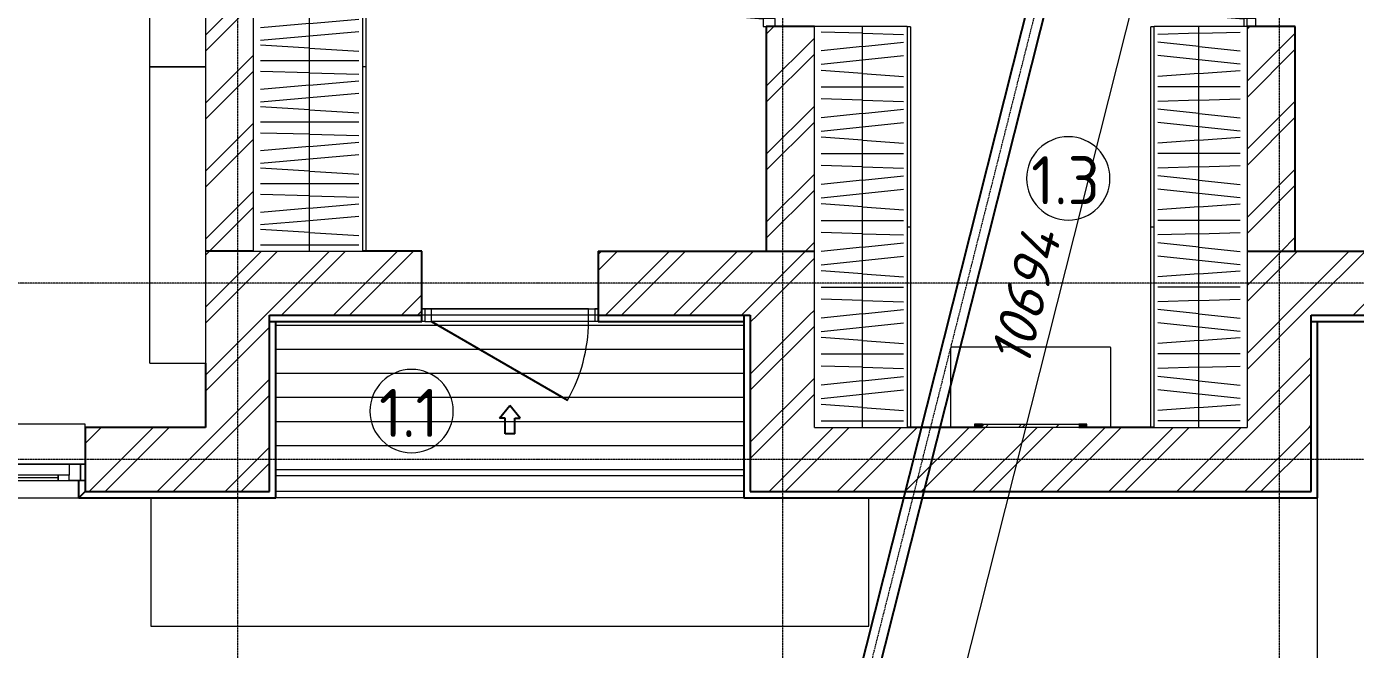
# Model space of a CAD drawing. Header units: millimetres. Extents: x -2820 to 26103, y -2046 to 37035.
# Drawn here: x 6952 to 15244, y 3488 to 7373 of the extents above; entities that cross this region are included whole.
import ezdxf

# ---------------------------------------------------------------- set-up
doc = ezdxf.new("R2010")
doc.units = ezdxf.units.MM
doc.linetypes.add('Осевая 12-2-2', pattern=[16, 12, -2, 0, -2])
doc.linetypes.add('Штрихпунктир 8-2-2', pattern=[12, 8, -2, 0, -2])
for name, color, linetype, lineweight in [('A-ANNO-DIMS', 7, 'Continuous', 9), ('A-ANNO-DIMS-100', 7, 'Continuous', 9), ('A-AREA-IDEN', 7, 'Continuous', 9), ('A-DETL-CNTR', 7, 'Штрихпунктир 8-2-2', 9), ('A-DETL-GENF', 7, 'Continuous', 9), ('A-DOOR', 7, 'Continuous', 9), ('A-FLOR', 7, 'Continuous', 9), ('A-GLAZ', 7, 'Continuous', 9), ('A-WALL', 7, 'Continuous', 9), ('A-WALL-PATT', 7, 'Continuous', 25), ('I-FURN', 7, 'Continuous', 9), ('S-GRID', 7, 'Continuous', 9)]:
    doc.layers.add(name, color=color, linetype=linetype, lineweight=lineweight)
doc.layers.add('A-DETL', color=7, linetype='Continuous', lineweight=9, true_color=0x00a600)
doc.layers.add('A-FLOR-PATT', color=7, linetype='Continuous', lineweight=15, true_color=0x383838)
doc.styles.add('GOST Common', font='GOST_Common.ttf', dxfattribs={"height": 300})
doc.styles.add('ISOCPEUR_I', font='isocpeui.ttf', dxfattribs={"height": 250})
doc.dimstyles.new('2_5_мм_1', dxfattribs={"dimscale": 304.8, "dimtxt": 248.995294, "dimasz": 0.656168, "dimexe": 0.459318, "dimexo": 0.164042, "dimgap": 0, "dimtad": 1, "dimdec": 0, "dimdsep": 46, "dimtxsty": 'ISOCPEUR_I', "dimblk1": 'OBLIQUE', "dimblk2": 'OBLIQUE', "dimsah": 1, "dimcen": 0.09, "dimdle": 0.459318, "dimadec": 1, "dimazin": 0, "dimtfac": 1, "dimtdec": 4, "dimtix": 1, "dimtmove": 0, "dimatfit": 3, "dimfxl": 1, "dimtvp": 1, "dimtolj": 1, "dimtzin": 0, "dimarcsym": 2})
pattern_1 = [(45, (0, 0), (-212.132, 212.132), []), (45, (0, 100), (-212.132, 212.132), [])]

# ---------------------------------------------------------------- blocks, each defined once
blk = doc.blocks.new('INT 18 Шкаф - INT 18 Шкаф-1563510-Этаж 1 - КН')
at = {"layer": 'A-DETL-GENF'}
for p, q in [((-1111.7, 307), (-1111.7, -307)), ((-1035, 0), (-1016.2, 307)), ((-985.3, 307), (-958.3, 0)), ((-881.7, 0), (-908.7, 307)), ((-805, 0), (-797.1, 307)), ((-728.3, 307), (-728.3, -307)), ((-651.7, 0), (-632.8, 307)), ((-602, 307), (-575, 0)), ((-498.3, 0), (-525.3, 307)), ((-421.7, 0), (-413.8, 307)), ((-345, 307), (-345, -307)), ((-268.3, 0), (-249.5, 307)), ((-218.7, 307), (-191.7, 0)), ((-115, 0), (-142, 307)), ((-38.3, 0), (-30.5, 307)), ((38.3, 307), (38.3, -307)), ((115, 0), (133.8, 307)), ((164.7, 307), (191.7, 0)), ((268.3, 0), (241.3, 307)), ((345, 0), (352.9, 307)), ((421.7, 307), (421.7, -307)), ((498.3, 0), (517.2, 307)), ((548, 307), (575, 0)), ((651.7, 0), (624.7, 307)), ((728.3, 0), (736.2, 307)), ((805, 307), (805, -307)), ((881.7, 0), (900.5, 307)), ((931.3, 307), (958.3, 0)), ((1035, 0), (1008, 307)), ((1111.7, 0), (1119.5, 307)), ((-1150, 0), (-766.7, 0)), ((-1035, 0), (-1053.8, -307)), ((-958.3, 0), (-931.3, -307)), ((-881.7, 0), (-854.7, -307)), ((-805, 0), (-812.9, -307)), ((-766.7, 0), (-383.3, 0)), ((-651.7, 0), (-670.5, -307)), ((-575, 0), (-548, -307)), ((-498.3, 0), (-471.3, -307)), ((-421.7, 0), (-429.5, -307)), ((-383.3, 0), (0, 0)), ((-268.3, 0), (-287.2, -307)), ((-191.7, 0), (-164.7, -307)), ((-115, 0), (-88, -307)), ((-38.3, 0), (-46.2, -307)), ((0, 0), (383.3, 0)), ((115, 0), (96.2, -307)), ((191.7, 0), (218.7, -307)), ((268.3, 0), (295.3, -307)), ((345, 0), (337.1, -307)), ((383.3, 0), (766.7, 0)), ((498.3, 0), (479.5, -307)), ((575, 0), (602, -307)), ((651.7, 0), (678.7, -307)), ((728.3, 0), (720.5, -307)), ((766.7, 0), (1150, 0)), ((881.7, 0), (862.8, -307)), ((958.3, 0), (985.3, -307)), ((1035, 0), (1062, -307)), ((1111.7, 0), (1103.8, -307))]:
    blk.add_line(p, q, dxfattribs=at)
at = {"layer": 'I-FURN'}
for p, q in [((-1150, 350), (1150, 350)), ((-1150, 350), (-1150, -330)), ((1150, -330), (1150, 350)), ((1150, -330), (-1150, -330)), ((-1148.5, -332), (-0.8, -332)), ((-1148.5, -332), (-1148.5, -350)), ((-0.8, -350), (-1148.5, -350)), ((-0.8, -350), (-0.8, -332)), ((0.8, -332), (1148.5, -332)), ((0.8, -332), (0.8, -350)), ((1148.5, -350), (0.8, -350)), ((1148.5, -350), (1148.5, -332))]:
    blk.add_line(p, q, dxfattribs=at)
blk = doc.blocks.new('INT 18 Шкаф - INT 18 Шкаф-1563600-Этаж 1 - КН')
at = {"layer": 'A-DETL-GENF'}
for p, q in [((-1208.3, 307), (-1208.3, -207)), ((-1125, 50), (-1106.2, 307)), ((-1068.7, 307), (-1041.7, 50)), ((-958.3, 50), (-985.3, 307)), ((-875, 50), (-867.1, 307)), ((-791.7, 307), (-791.7, -207)), ((-708.3, 50), (-689.5, 307)), ((-652, 307), (-625, 50)), ((-541.7, 50), (-568.7, 307)), ((-458.3, 50), (-450.5, 307)), ((-375, 307), (-375, -207)), ((-291.7, 50), (-272.8, 307)), ((-235.3, 307), (-208.3, 50)), ((-125, 50), (-152, 307)), ((-41.7, 50), (-33.8, 307)), ((41.7, 307), (41.7, -207)), ((125, 50), (143.8, 307)), ((181.3, 307), (208.3, 50)), ((291.7, 50), (264.7, 307)), ((375, 50), (382.9, 307)), ((458.3, 307), (458.3, -207)), ((541.7, 50), (560.5, 307)), ((598, 307), (625, 50)), ((708.3, 50), (681.3, 307)), ((791.7, 50), (799.5, 307)), ((875, 307), (875, -207)), ((958.3, 50), (977.2, 307)), ((1014.7, 307), (1041.7, 50)), ((1125, 50), (1098, 307)), ((1208.3, 50), (1216.2, 307)), ((-1250, 50), (-833.3, 50)), ((-1125, 50), (-1143.8, -207)), ((-1041.7, 50), (-1014.7, -207)), ((-958.3, 50), (-931.3, -207)), ((-875, 50), (-882.9, -207)), ((-833.3, 50), (-416.7, 50)), ((-708.3, 50), (-727.2, -207)), ((-625, 50), (-598, -207)), ((-541.7, 50), (-514.7, -207)), ((-458.3, 50), (-466.2, -207)), ((-416.7, 50), (0, 50)), ((-291.7, 50), (-310.5, -207)), ((-208.3, 50), (-181.3, -207)), ((-125, 50), (-98, -207)), ((-41.7, 50), (-49.5, -207)), ((0, 50), (416.7, 50)), ((125, 50), (106.2, -207)), ((208.3, 50), (235.3, -207)), ((291.7, 50), (318.7, -207)), ((375, 50), (367.1, -207)), ((416.7, 50), (833.3, 50)), ((541.7, 50), (522.8, -207)), ((625, 50), (652, -207)), ((708.3, 50), (735.3, -207)), ((791.7, 50), (783.8, -207)), ((833.3, 50), (1250, 50)), ((958.3, 50), (939.5, -207)), ((1041.7, 50), (1068.7, -207)), ((1125, 50), (1152, -207)), ((1208.3, 50), (1200.5, -207))]:
    blk.add_line(p, q, dxfattribs=at)
at = {"layer": 'I-FURN'}
for p, q in [((-1250, 350), (1250, 350)), ((-1250, 350), (-1250, -230)), ((1250, -230), (1250, 350)), ((1250, -230), (-1250, -230)), ((-1248.5, -232), (-0.8, -232)), ((-1248.5, -232), (-1248.5, -250)), ((-0.8, -250), (-0.8, -232)), ((0.8, -232), (1248.5, -232)), ((0.8, -232), (0.8, -250)), ((1248.5, -250), (1248.5, -232)), ((-0.8, -250), (-1248.5, -250)), ((1248.5, -250), (0.8, -250))]:
    blk.add_line(p, q, dxfattribs=at)
blk = doc.blocks.new('INT 18 Шкаф - INT 18 Шкаф-1563638-Этаж 1 - КН')
at = {"layer": 'A-DETL-GENF'}
for p, q in [((-1208.3, -307), (-1208.3, 207)), ((-1125, -50), (-1143.8, 207)), ((-1041.7, -50), (-1014.7, 207)), ((-958.3, -50), (-931.3, 207)), ((-875, -50), (-882.9, 207)), ((-791.7, -307), (-791.7, 207)), ((-708.3, -50), (-727.2, 207)), ((-625, -50), (-598, 207)), ((-541.7, -50), (-514.7, 207)), ((-458.3, -50), (-466.2, 207)), ((-375, -307), (-375, 207)), ((-291.7, -50), (-310.5, 207)), ((-208.3, -50), (-181.3, 207)), ((-125, -50), (-98, 207)), ((-41.7, -50), (-49.5, 207)), ((41.7, -307), (41.7, 207)), ((125, -50), (106.2, 207)), ((208.3, -50), (235.3, 207)), ((291.7, -50), (318.7, 207)), ((375, -50), (367.1, 207)), ((458.3, -307), (458.3, 207)), ((541.7, -50), (522.8, 207)), ((625, -50), (652, 207)), ((708.3, -50), (735.3, 207)), ((791.7, -50), (783.8, 207)), ((875, -307), (875, 207)), ((958.3, -50), (939.5, 207)), ((1041.7, -50), (1068.7, 207)), ((1125, -50), (1152, 207)), ((1208.3, -50), (1200.5, 207)), ((-1250, -50), (-833.3, -50)), ((-1125, -50), (-1106.2, -307)), ((-1068.7, -307), (-1041.7, -50)), ((-958.3, -50), (-985.3, -307)), ((-875, -50), (-867.1, -307)), ((-833.3, -50), (-416.7, -50)), ((-708.3, -50), (-689.5, -307)), ((-652, -307), (-625, -50)), ((-541.7, -50), (-568.7, -307)), ((-458.3, -50), (-450.5, -307)), ((-416.7, -50), (0, -50)), ((-291.7, -50), (-272.8, -307)), ((-235.3, -307), (-208.3, -50)), ((-125, -50), (-152, -307)), ((-41.7, -50), (-33.8, -307)), ((0, -50), (416.7, -50)), ((125, -50), (143.8, -307)), ((181.3, -307), (208.3, -50)), ((291.7, -50), (264.7, -307)), ((375, -50), (382.9, -307)), ((416.7, -50), (833.3, -50)), ((541.7, -50), (560.5, -307)), ((598, -307), (625, -50)), ((708.3, -50), (681.3, -307)), ((791.7, -50), (799.5, -307)), ((833.3, -50), (1250, -50)), ((958.3, -50), (977.2, -307)), ((1014.7, -307), (1041.7, -50)), ((1125, -50), (1098, -307)), ((1208.3, -50), (1216.2, -307))]:
    blk.add_line(p, q, dxfattribs=at)
at = {"layer": 'I-FURN'}
for p, q in [((-1248.5, 250), (-0.8, 250)), ((-1248.5, 250), (-1248.5, 232)), ((-0.8, 232), (-0.8, 250)), ((0.8, 250), (1248.5, 250)), ((0.8, 250), (0.8, 232)), ((1248.5, 232), (1248.5, 250)), ((-1250, 230), (-1250, -350)), ((-1250, 230), (1250, 230)), ((-0.8, 232), (-1248.5, 232)), ((1248.5, 232), (0.8, 232)), ((1250, -350), (1250, 230)), ((1250, -350), (-1250, -350))]:
    blk.add_line(p, q, dxfattribs=at)
blk = doc.blocks.new('INT 19 Дверь входная одностворчатая с остеклением - 1100 х 2480 ОС-Сверху 2-1581826-Этаж 1 - КН')
at = {"layer": 'A-DOOR', "lineweight": 25}
for p, q in [((-30, 940), (-30, 841.6)), ((-30, 940), (0, 940)), ((0, 940), (30, 940)), ((30, 940), (30, 841.6)), ((-65, 841.6), (0, 764.1)), ((-30, 841.6), (-65, 841.6)), ((65, 841.6), (0, 764.1)), ((30, 841.6), (65, 841.6)), ((490, 240), (-358.7, 730))]:
    blk.add_line(p, q, dxfattribs=at)
at = {"layer": 'A-DOOR'}
for p, q in [((-550, 240), (-530, 240)), ((-550, 240), (-550, 160)), ((-530, 160), (-530, 240)), ((-530, 240), (-490, 240)), ((-530, 160), (-530, 240)), ((-490, 240), (490, 240)), ((-490, 240), (-490, 160)), ((530, 240), (490, 240)), ((490, 240), (490, 160)), ((530, 240), (550, 240)), ((530, 160), (530, 240)), ((530, 160), (530, 240)), ((550, 240), (550, 160)), ((-550, 160), (-530, 160)), ((-490, 160), (-530, 160)), ((-490, 160), (490, 160)), ((490, 160), (530, 160)), ((530, 160), (550, 160))]:
    blk.add_line(p, q, dxfattribs=at)
blk.add_arc((490, 240), 980, 150, 180, dxfattribs=at)
blk = doc.blocks.new('INT 19 Дверь межкомнатная одностворчатая - 900 х 2370 _800_ Глухое Л-НАР-1569038-Этаж 1 - КН')
at = {"layer": 'A-DOOR', "lineweight": 25}
blk.add_line((400, 170), (-292.8, 570), dxfattribs=at)
at = {"layer": 'A-DOOR'}
for p, q in [((-400, 170), (-450, 170)), ((-450, 170), (-450, 95)), ((-400, 95), (-400, 170)), ((400, 95), (400, 170)), ((400, 170), (450, 170)), ((450, 170), (450, 95)), ((-450, 95), (-400, 95)), ((450, 95), (400, 95))]:
    blk.add_line(p, q, dxfattribs=at)
blk.add_arc((400, 170), 800, 150, 180, dxfattribs=at)
blk = doc.blocks.new('INT 19 Дверь межкомнатная одностворчатая - 900 х 2370 _800_ Глухое Л-НАР-V1-Этаж 1 - КН')
at = {"layer": 'A-DOOR', "lineweight": 25}
blk.add_line((400, 170), (-292.8, 570), dxfattribs=at)
at = {"layer": 'A-DOOR'}
for p, q in [((-400, 170), (-450, 170)), ((-400, 95), (-400, 170)), ((400, 95), (400, 170)), ((400, 170), (450, 170)), ((450, 170), (450, 95)), ((-450, 150), (-450, 95)), ((-450, 95), (-400, 95)), ((450, 95), (400, 95))]:
    blk.add_line(p, q, dxfattribs=at)
blk.add_arc((400, 170), 800, 150, 180, dxfattribs=at)
blk = doc.blocks.new('INT 20 Окно раздвижное 3ст - INT 20 Окно раздвижное 3ст 4200-3000 2-1568811-Этаж 1 - КН')
at = {"layer": 'A-GLAZ'}
for p, q in [((2060, 240), (-2060, 240)), ((-2100, 130), (-2000, 130)), ((-2070, 130), (-2100, 130)), ((-2070, 30), (-2070, 130)), ((-2000, 130), (-2070, 130)), ((-2070, 130), (-2070, 30)), ((-2000, 130), (-2070, 130)), ((-2070, 130), (-2070, 30)), ((-1930, 130), (-2000, 130)), ((-2000, 130), (-2000, 96.7)), ((-2000, 96.7), (-1930, 96.7)), ((-2000, 30), (-2000, 96.7)), ((-1930, 96.7), (-1930, 130)), ((-690, 130), (-1930, 130)), ((-1930, 130), (-1930, 96.7)), ((-1930, 113.3), (-690, 113.3)), ((-1930, 96.7), (-690, 96.7)), ((-620, 130), (-690, 130)), ((-690, 130), (-690, 96.7)), ((-690, 96.7), (-690, 130)), ((-620, 96.7), (-690, 96.7)), ((-690, 96.7), (-690, 63.3)), ((-690, 96.7), (-620, 96.7)), ((-620, 96.7), (-620, 130)), ((-620, 130), (2100, 130)), ((2070, 130), (-620, 130)), ((-620, 63.3), (-620, 96.7)), ((620, 96.7), (-620, 96.7)), ((-620, 96.7), (-620, 63.3)), ((690, 96.7), (620, 96.7)), ((620, 96.7), (620, 63.3)), ((620, 63.3), (620, 96.7)), ((690, 63.3), (690, 96.7)), ((2000, 130), (2000, 63.3)), ((2070, 130), (2000, 130)), ((2100, 130), (2070, 130)), ((2070, 130), (2070, 30)), ((2070, 30), (2070, 130)), ((2070, 30), (2070, 130)), ((-2100, 30), (-2070, 30)), ((620, 30), (-2100, 30)), ((-2070, 30), (620, 30)), ((-2070, 30), (-2000, 30)), ((-690, 63.3), (-620, 63.3)), ((-620, 80), (620, 80)), ((-620, 63.3), (620, 63.3)), ((620, 63.3), (690, 63.3)), ((690, 63.3), (620, 63.3)), ((620, 63.3), (620, 30)), ((620, 30), (690, 30)), ((690, 30), (690, 63.3)), ((1930, 63.3), (690, 63.3)), ((690, 63.3), (690, 30)), ((690, 46.7), (1930, 46.7)), ((690, 30), (1930, 30)), ((2000, 63.3), (1930, 63.3)), ((1930, 63.3), (1930, 30)), ((1930, 30), (1930, 63.3)), ((1930, 30), (2000, 30)), ((2000, 30), (2000, 63.3)), ((2100, 30), (2000, 30)), ((2000, 30), (2070, 30)), ((2000, 30), (2070, 30)), ((2070, 30), (2100, 30)), ((-2100, -200), (-2100, -220)), ((-2100, -220), (2100, -220)), ((1250, -240), (1280, -210)), ((1250, -240), (1280, -270)), ((1250, -240), (1370, -240)), ((2100, -220), (2100, -200))]:
    blk.add_line(p, q, dxfattribs=at)
blk = doc.blocks.new('INT 20 Откосы окон снаружи Прямоугольник - INT 20 Откосы окон снаружи Прямоугольник-1566572-Этаж 1 - КН')
at = {"layer": 'A-WALL', "lineweight": 25}
for p, q in [((-2076.7, 30), (-2076.7, -80)), ((2043.3, -80), (2043.3, 30))]:
    blk.add_line(p, q, dxfattribs=at)
blk = doc.blocks.new('INT 18 Шкаф - INT 18 Шкаф-1563750-Этаж 1 - КН')
at = {"layer": 'I-FURN'}
for p, q in [((-925, 350), (925, 350)), ((-925, 350), (-925, 2)), ((925, 2), (925, 350)), ((925, 2), (-925, 2))]:
    blk.add_line(p, q, dxfattribs=at)
blk = doc.blocks.new('INT Банкетка - INT Банкетка-1566449-Этаж 1 - КН')
at = {"layer": 'I-FURN'}
for p, q in [((-500, 245), (-500, -245)), ((500, -245), (500, 245)), ((-495, -250), (495, -250))]:
    blk.add_line(p, q, dxfattribs=at)
at = {"layer": 'I-FURN', "flags": 128}
for points in [[(-495, 250), (-495.2, 250), (-495.4, 250), (-495.6, 250), (-495.8, 249.9), (-496, 249.9), (-496.2, 249.9), (-496.4, 249.8), (-496.6, 249.7), (-496.8, 249.7), (-496.9, 249.6), (-497.1, 249.5), (-497.3, 249.4), (-497.5, 249.3), (-497.7, 249.2), (-497.8, 249.1), (-498, 249), (-498.1, 248.9), (-498.3, 248.8), (-498.4, 248.6), (-498.6, 248.5), (-498.7, 248.3), (-498.9, 248.2), (-499, 248), (-499.1, 247.9), (-499.2, 247.7), (-499.3, 247.5), (-499.4, 247.4), (-499.5, 247.2), (-499.6, 247), (-499.7, 246.8), (-499.7, 246.6), (-499.8, 246.4), (-499.8, 246.2), (-499.9, 246), (-499.9, 245.8), (-500, 245.7), (-500, 245.5), (-500, 245.3), (-500, 245.1), (-500, 245)], [(-495, 250), (-495.2, 250), (-495.4, 250), (-495.6, 250), (-495.8, 249.9), (-496, 249.9), (-496.2, 249.9), (-496.4, 249.8), (-496.6, 249.7), (-496.8, 249.7), (-496.9, 249.6), (-497.1, 249.5), (-497.3, 249.4), (-497.5, 249.3), (-497.7, 249.2), (-497.8, 249.1)], [(497.9, 249.1), (497.7, 249.2), (497.5, 249.3), (497.4, 249.4), (497.2, 249.5), (497, 249.6), (496.8, 249.7), (496.6, 249.7), (496.4, 249.8), (496.2, 249.8), (496, 249.9), (495.8, 249.9), (495.7, 250), (495.5, 250), (495.3, 250), (495.1, 250)], [(500, 245), (500, 245.2), (500, 245.4), (500, 245.6), (499.9, 245.8), (499.9, 246), (499.9, 246.2), (499.8, 246.4), (499.7, 246.6), (499.7, 246.8), (499.6, 246.9), (499.5, 247.1), (499.4, 247.3), (499.3, 247.5), (499.2, 247.7), (499.1, 247.8), (499, 248), (498.9, 248.1), (498.8, 248.3), (498.6, 248.4), (498.5, 248.6), (498.3, 248.7), (498.2, 248.9), (498, 249), (497.9, 249.1), (497.7, 249.2), (497.5, 249.3), (497.4, 249.4), (497.2, 249.5), (497, 249.6), (496.8, 249.7), (496.6, 249.7), (496.4, 249.8), (496.2, 249.8), (496, 249.9), (495.8, 249.9), (495.7, 250), (495.5, 250), (495.3, 250), (495.1, 250)], [(-499.1, 247.9), (-499.2, 247.7), (-499.3, 247.5), (-499.4, 247.4), (-499.5, 247.2), (-499.6, 247), (-499.7, 246.8), (-499.7, 246.6), (-499.8, 246.4), (-499.8, 246.2), (-499.9, 246), (-499.9, 245.8), (-500, 245.7), (-500, 245.5), (-500, 245.3), (-500, 245.1)], [(500, 245), (500, 245.2), (500, 245.4), (500, 245.6), (499.9, 245.8), (499.9, 246), (499.9, 246.2), (499.8, 246.4), (499.7, 246.6), (499.7, 246.8), (499.6, 246.9), (499.5, 247.1), (499.4, 247.3), (499.3, 247.5), (499.2, 247.7), (499.1, 247.8)], [(-500, -245), (-500, -245.2), (-500, -245.4), (-500, -245.6), (-499.9, -245.8), (-499.9, -246), (-499.9, -246.2), (-499.8, -246.4), (-499.7, -246.6), (-499.7, -246.8), (-499.6, -246.9), (-499.5, -247.1), (-499.4, -247.3), (-499.3, -247.5), (-499.2, -247.7), (-499.1, -247.8)], [(-500, -245), (-500, -245.2), (-500, -245.4), (-500, -245.6), (-499.9, -245.8), (-499.9, -246), (-499.9, -246.2), (-499.8, -246.4), (-499.7, -246.6), (-499.7, -246.8), (-499.6, -246.9), (-499.5, -247.1), (-499.4, -247.3), (-499.3, -247.5), (-499.2, -247.7), (-499.1, -247.8), (-499, -248), (-498.9, -248.1), (-498.8, -248.3), (-498.6, -248.4), (-498.5, -248.6), (-498.3, -248.7), (-498.2, -248.9), (-498, -249), (-497.9, -249.1), (-497.7, -249.2), (-497.5, -249.3), (-497.4, -249.4), (-497.2, -249.5), (-497, -249.6), (-496.8, -249.7), (-496.6, -249.7), (-496.4, -249.8), (-496.2, -249.8), (-496, -249.9), (-495.8, -249.9), (-495.7, -250), (-495.5, -250), (-495.3, -250), (-495.1, -250), (-495, -250)], [(495, -250), (495.2, -250), (495.4, -250), (495.6, -250), (495.8, -249.9), (496, -249.9), (496.2, -249.9), (496.4, -249.8), (496.6, -249.7), (496.8, -249.7), (496.9, -249.6), (497.1, -249.5), (497.3, -249.4), (497.5, -249.3), (497.7, -249.2), (497.8, -249.1), (498, -249), (498.1, -248.9), (498.3, -248.8), (498.4, -248.6), (498.6, -248.5), (498.7, -248.3), (498.9, -248.2), (499, -248), (499.1, -247.9), (499.2, -247.7), (499.3, -247.5), (499.4, -247.4), (499.5, -247.2), (499.6, -247), (499.7, -246.8), (499.7, -246.6), (499.8, -246.4), (499.8, -246.2), (499.9, -246), (499.9, -245.8), (500, -245.7), (500, -245.5), (500, -245.3), (500, -245.1), (500, -245)], [(499.1, -247.9), (499.2, -247.7), (499.3, -247.5), (499.4, -247.4), (499.5, -247.2), (499.6, -247), (499.7, -246.8), (499.7, -246.6), (499.8, -246.4), (499.8, -246.2), (499.9, -246), (499.9, -245.8), (500, -245.7), (500, -245.5), (500, -245.3), (500, -245.1)], [(-497.9, -249.1), (-497.7, -249.2), (-497.5, -249.3), (-497.4, -249.4), (-497.2, -249.5), (-497, -249.6), (-496.8, -249.7), (-496.6, -249.7), (-496.4, -249.8), (-496.2, -249.8), (-496, -249.9), (-495.8, -249.9), (-495.7, -250), (-495.5, -250), (-495.3, -250), (-495.1, -250)], [(495, -250), (495.2, -250), (495.4, -250), (495.6, -250), (495.8, -249.9), (496, -249.9), (496.2, -249.9), (496.4, -249.8), (496.6, -249.7), (496.8, -249.7), (496.9, -249.6), (497.1, -249.5), (497.3, -249.4), (497.5, -249.3), (497.7, -249.2), (497.8, -249.1)]]:
    blk.add_lwpolyline(points, dxfattribs=at)
blk = doc.blocks.new('FP_16-Этаж 1 - КН')
at = {"layer": 'I-FURN', "true_color": 0xf4f4f4}
blk.add_hatch(color=7, dxfattribs=at).paths.add_polyline_path([(-325, 0), (-350, 0), (-350, -20), (-300, -20), (-300, 0), (-312.9, 0)])
blk = doc.blocks.new('FP_17-Этаж 1 - КН')
at = {"layer": 'I-FURN', "true_color": 0xf4f4f4}
blk.add_hatch(color=7, dxfattribs=at).paths.add_polyline_path([(350, 0), (300, 0), (300, -20), (350, -20)])
blk = doc.blocks.new('FP_18-Этаж 1 - КН')
at = {"layer": 'I-FURN'}
blk.add_line((-350, 0), (-350, -20), dxfattribs=at)
blk = doc.blocks.new('FP_19-Этаж 1 - КН')
at = {"layer": 'I-FURN'}
blk.add_line((350, -20), (350, 0), dxfattribs=at)
blk = doc.blocks.new('INT 03 Зеркало - Зеркало-1566473-Этаж 1 - КН')
at = {"layer": 'I-FURN', "true_color": 0x808080}
h = blk.add_hatch(dxfattribs=at)
h.set_pattern_fill('FP_2', color=8, style=0, pattern_type=2)
h.set_pattern_definition([(225, (551.7, -90), (-630, -6e-14), [61.16, -829.8]), (225, (567.4, -49.8), (-630, -6e-14), [180, -710.96]), (225, (525.2, -63.5), (-630, -6e-14), [61.16, -829.8]), (225, (341.7, -187.8), (-630, -6e-14), [61.16, -829.8]), (225, (378.6, -126.4), (-630, -6e-14), [210, -680.96]), (225, (351.5, -125), (-630, -6e-14), [112.5, -778.46]), (225, (176.7, -45), (-630, -6e-14), [124.8, -766.16]), (225, (164.44, -32.75), (-630, -6e-14), [204.13, -686.82]), (225, (118.04, -50.63), (-630, -6e-14), [79.34, -811.62]), (225, (551.7, -420), (-630, -6e-14), [61.16, -829.8]), (225, (550.54, -396.65), (-630, -6e-14), [156.2, -734.76]), (225, (561.5, -357.2), (-630, -6e-14), [112.5, -778.46]), (225, (316.9, -493), (-630, -6e-14), [61.16, -829.8]), (225, (359.2, -426.2), (-630, -6e-14), [217.65, -673.3]), (225, (299.95, -456.94), (-630, -6e-14), [74.67, -816.28]), (225, (131.7, -420), (-630, -6e-14), [112.5, -778.46]), (225, (168.6, -358.6), (-630, -6e-14), [210, -680.96]), (225, (118.04, -380.63), (-630, -6e-14), [79.34, -811.62])])
h.paths.add_polyline_path([(242.8, 0), (-300, 0), (-300, -20), (300, -20), (300, 0)])
at = {"layer": 'I-FURN'}
for p, q in [((-300, 0), (-350, 0)), ((-300, 0), (300, 0)), ((350, 0), (300, 0)), ((-350, -20), (-300, -20)), ((300, -20), (-300, -20)), ((300, -20), (350, -20))]:
    blk.add_line(p, q, dxfattribs=at)
for name in ['FP_16-Этаж 1 - КН', 'FP_18-Этаж 1 - КН', 'FP_17-Этаж 1 - КН', 'FP_19-Этаж 1 - КН']:
    blk.add_blockref(name, (0, 0), dxfattribs=at)
blk = doc.blocks.new('INT Марка помещения - Номер помещения _ Площадь _ Имя-1615504-Этаж 1 - КН')
at = {"layer": 'A-AREA-IDEN'}
for start, end in [(360, 180), (180, 360)]:
    blk.add_arc((0, 0), 2.6, start, end, dxfattribs=at)
blk = doc.blocks.new('DIMBLOCK16-Этаж 1 - КН')
at = {"layer": 'A-ANNO-DIMS-100'}
for p, q in [((12040.7, 327.4), (14728.2, 10967.1)), ((14693.9, 10831.4), (14183.2, 10960.4)), ((14693.9, 10831.4), (14621.4, 10952.9)), ((14693.9, 10831.4), (14766.3, 10710)), ((14693.9, 10831.4), (14829.6, 10797.1)), ((12075, 463.2), (11564.3, 592.2)), ((12075, 463.2), (12002.5, 584.6)), ((12075, 463.2), (12147.5, 341.7)), ((12075, 463.2), (12210.7, 428.9))]:
    blk.add_line(p, q, dxfattribs=at)
at = {"layer": 'A-ANNO-DIMS-100', "color": 0, "insert": (12959.9, 5300.2), "char_height": 250, "width": 1057.272, "attachment_point": 1, "rotation": 75.82437, "line_spacing_factor": 1.149209, "style": 'ISOCPEUR_I'}
blk.add_mtext('10694', dxfattribs=at)
blk = doc.blocks.new('_Oblique')
at = {"color": 0, "linetype": 'ByBlock', "lineweight": -2}
blk.add_line((-0.5, -0.5), (0.5, 0.5), dxfattribs=at)

msp = doc.modelspace()

# ---------------------------------------------------------------- hatches: boundary and pattern name
at = {"layer": 'A-FLOR-PATT', "lineweight": 9, "true_color": 0x808080}
h = msp.add_hatch(dxfattribs=at)
h.set_pattern_fill('FP_10', color=8, style=0, pattern_type=2)
h.set_pattern_definition([(0, (37041.64, 13610.38), (0, 150), [])])
h.paths.add_polyline_path([(11066.56, 4572.643), (11428.194, 4572.643), (11428.194, 5532.643), (10518.194, 5532.643), (10518.194, 5572.643), (9418.194, 5572.643), (9418.194, 5532.643), (8508.194, 5532.643), (8508.194, 4572.643), (8885.02, 4572.643)])
at = {"layer": 'A-WALL-PATT', "lineweight": 9}
h = msp.add_hatch(dxfattribs=at)
h.set_pattern_fill('FP_1', color=256, style=0, pattern_type=2)
h.set_pattern_definition(pattern_1)
h.paths.add_polyline_path([(11568.194, 5972.643), (11868.194, 5972.643), (11868.194, 7372.643), (11568.194, 7372.643), (11568.194, 6747.11)])
h.paths.add_polyline_path([(11611.946, 8272.643), (11868.194, 8272.643), (11868.194, 9572.643), (11568.194, 9572.643), (11568.194, 8272.643)])
h.paths.add_polyline_path([(11568.194, 10272.643), (11868.194, 10272.643), (11868.194, 10822.643), (11568.194, 10822.643), (11568.194, 10777.357)])
h.paths.add_polyline_path([(11568.194, 11122.643), (11868.194, 11122.643), (11868.194, 11322.643), (11568.194, 11322.643)])
h.paths.add_polyline_path([(11611.946, 12822.643), (11868.194, 12822.643), (11868.194, 18272.643), (11568.194, 18272.643), (11568.194, 12822.643)])
h = msp.add_hatch(dxfattribs=at)
h.set_pattern_fill('FP_1', color=256, style=0, pattern_type=2)
h.set_pattern_definition(pattern_1)
h.paths.add_polyline_path([(14868.194, 5972.643), (14868.194, 7372.643), (14568.194, 7372.643), (14568.194, 5972.643)])
h.paths.add_polyline_path([(14868.194, 8272.643), (14868.194, 13947.643), (14568.194, 13947.643), (14568.194, 8272.643)])
h.paths.add_polyline_path([(14718.194, 13192.643), (14687.579, 13198.733), (14661.625, 13216.075), (14644.283, 13242.029), (14638.194, 13272.643), (14644.283, 13303.258), (14661.625, 13329.212), (14687.579, 13346.554), (14718.194, 13352.643), (14748.808, 13346.554), (14774.762, 13329.212), (14792.104, 13303.258), (14798.194, 13272.643), (14792.104, 13242.029), (14774.762, 13216.075), (14748.808, 13198.733)])
h.paths.add_polyline_path([(14568.194, 15447.643), (14868.194, 15447.643), (14868.194, 18272.643), (14568.194, 18272.643), (14568.194, 15872.643)])
h = msp.add_hatch(dxfattribs=at)
h.set_pattern_fill('FP_1', color=256, style=0, pattern_type=2)
h.set_pattern_definition(pattern_1)
h.paths.add_polyline_path([(8368.194, 5972.643), (8368.194, 10822.643), (8068.194, 10822.643), (8068.194, 5972.643)])
h = msp.add_hatch(dxfattribs=at)
h.set_pattern_fill('FP_1', color=256, style=0, pattern_type=2)
h.set_pattern_definition(pattern_1)
h.paths.add_polyline_path([(8068.194, 4872.643), (8468.194, 4872.643), (8468.194, 5972.643), (8068.194, 5972.643), (8068.194, 5272.643)])
h = msp.add_hatch(dxfattribs=at)
h.set_pattern_fill('FP_1', color=256, style=0, pattern_type=2)
h.set_pattern_definition(pattern_1)
h.paths.add_polyline_path([(11468.194, 5572.643), (11868.194, 5572.643), (11868.194, 5972.643), (10518.194, 5972.643), (10518.194, 5572.643), (11428.194, 5572.643)])
h.paths.add_polyline_path([(8468.194, 5572.643), (9418.194, 5572.643), (9418.194, 5972.643), (8468.194, 5972.643)])
h = msp.add_hatch(dxfattribs=at)
h.set_pattern_fill('FP_1', color=256, style=0, pattern_type=2)
h.set_pattern_definition(pattern_1)
h.paths.add_polyline_path([(14568.194, 4872.643), (14968.194, 4872.643), (14968.194, 5972.643), (14568.194, 5972.643), (14568.194, 5403.695)])
h = msp.add_hatch(dxfattribs=at)
h.set_pattern_fill('FP_1', color=256, style=0, pattern_type=2)
h.set_pattern_definition(pattern_1)
h.paths.add_polyline_path([(22368.194, 5572.643), (22368.194, 5972.643), (21468.194, 5972.643), (21468.194, 5572.643), (21974.263, 5572.643)])
h.paths.add_polyline_path([(15429.641, 5572.643), (15468.194, 5572.643), (15468.194, 5972.643), (14968.194, 5972.643), (14968.194, 5572.643)])
h = msp.add_hatch(dxfattribs=at)
h.set_pattern_fill('FP_1', color=256, style=0, pattern_type=2)
h.set_pattern_definition(pattern_1)
h.paths.add_polyline_path([(11868.194, 4472.643), (11868.194, 5572.643), (11468.194, 5572.643), (11468.194, 4472.643)])
h = msp.add_hatch(dxfattribs=at)
h.set_pattern_fill('FP_1', color=256, style=0, pattern_type=2)
h.set_pattern_definition(pattern_1)
h.paths.add_polyline_path([(8468.194, 4472.643), (8468.194, 4872.643), (7318.194, 4872.643), (7318.194, 4472.643), (7794.25, 4472.643)])
h.paths.add_polyline_path([(3118.194, 4472.643), (3118.194, 4872.643), (2368.194, 4872.643), (2368.194, 4472.643)])
h = msp.add_hatch(dxfattribs=at)
h.set_pattern_fill('FP_1', color=256, style=0, pattern_type=2)
h.set_pattern_definition(pattern_1)
h.paths.add_polyline_path([(14338.871, 4472.643), (14968.194, 4472.643), (14968.194, 4872.643), (11868.194, 4872.643), (11868.194, 4472.643), (13248.101, 4472.643)])

# ---------------------------------------------------------------- linework, layer by layer
at = {"layer": 'A-DETL', "color": 36, "lineweight": 25, "true_color": 0x804000}
for p, q in [((11462.521, 617.883), (13265.789, 7757.098)), ((13378.019, 7752.247), (11569.172, 590.945))]:
    msp.add_line(p, q, dxfattribs=at)
at = {"layer": 'A-DETL-CNTR'}
msp.add_line((11515.846, 604.414), (13324.693, 7765.717), dxfattribs=at)
at = {"layer": 'A-FLOR'}
for p, q in [((14568.194, 7372.643), (14568.194, 8272.643)), ((9418.194, 5612.643), (10518.194, 5612.643)), ((10518.194, 5572.643), (9418.194, 5572.643)), ((7728.194, 4432.643), (7728.194, 3632.643)), ((12208.194, 3632.643), (12208.194, 4432.643)), ((15008.194, -1027.357), (15008.194, 4432.643)), ((7728.194, 3632.643), (12208.194, 3632.643))]:
    msp.add_line(p, q, dxfattribs=at)
at = {"layer": 'A-WALL', "lineweight": 25}
for p, q in [((11568.194, 7372.643), (11568.194, 5972.643)), ((11868.194, 7372.643), (11568.194, 7372.643)), ((14868.194, 7372.643), (14568.194, 7372.643)), ((14868.194, 5972.643), (14868.194, 7372.643)), ((8368.194, 5972.643), (8068.194, 5972.643)), ((9418.194, 5972.643), (9048.194, 5972.643)), ((9418.194, 5532.643), (9418.194, 5972.643)), ((10518.194, 5972.643), (10518.194, 5532.643)), ((10518.194, 5972.643), (11868.194, 5972.643)), ((14568.194, 5972.643), (15468.194, 5972.643)), ((8468.194, 4472.643), (8468.194, 5572.643)), ((8468.194, 5572.643), (9418.194, 5572.643)), ((10518.194, 5572.643), (11468.194, 5572.643)), ((11428.194, 5572.643), (11428.194, 4432.643)), ((11468.194, 5572.643), (11468.194, 4472.643)), ((14968.194, 4472.643), (14968.194, 5572.643)), ((14968.194, 5572.643), (15468.194, 5572.643)), ((8468.194, 5532.643), (9418.194, 5532.643)), ((8508.194, 4432.643), (8508.194, 5532.643)), ((10518.194, 5532.643), (11428.194, 5532.643)), ((14968.194, 5532.643), (15468.194, 5532.643)), ((15008.194, 4432.643), (15008.194, 5532.643)), ((8068.194, 5272.643), (8068.194, 4872.643)), ((8068.194, 4872.643), (7318.194, 4872.643)), ((7318.194, 4872.643), (7318.194, 4472.643)), ((12868.194, 4872.643), (12448.194, 4872.643)), ((13988.194, 4872.643), (13568.194, 4872.643)), ((7318.194, 4472.643), (7278.194, 4432.643)), ((7278.194, 4432.643), (8508.194, 4432.643)), ((7318.194, 4472.643), (8468.194, 4472.643)), ((11428.194, 4432.643), (15008.194, 4432.643)), ((11468.194, 4472.643), (14968.194, 4472.643))]:
    msp.add_line(p, q, dxfattribs=at)
at = {"layer": 'A-WALL'}
for p, q in [((8508.194, 4572.643), (11428.194, 4572.643)), ((11428.194, 4472.643), (8508.194, 4472.643)), ((11428.194, 4432.643), (8508.194, 4432.643))]:
    msp.add_line(p, q, dxfattribs=at)
at = {"layer": 'S-GRID', "color": 251, "linetype": 'Осевая 12-2-2', "true_color": 0x646464}
for p, q in [((8268.194, 22574.777), (8268.194, -1346.156)), ((11668.194, 22574.777), (11668.194, -1346.156)), ((14768.194, 22574.777), (14768.194, -1346.156)), ((23375.597, 5772.643), (-1176.107, 5772.643)), ((23375.597, 4672.643), (-1176.107, 4672.643))]:
    msp.add_line(p, q, dxfattribs=at)

# ---------------------------------------------------------------- block references
at = {"layer": 'A-AREA-IDEN', "xscale": 99.99999999999993, "yscale": 99.99999999999993, "zscale": 99.99999999999993}
for p in [(13452.716, 6425.665), (9354.424, 4974.38)]:
    msp.add_blockref('INT Марка помещения - Номер помещения _ Площадь _ Имя-1615504-Этаж 1 - КН', p, dxfattribs=at)
at = {"layer": 'A-DOOR', "lineweight": 25}
for name, p, rotation in [('INT 19 Дверь межкомнатная одностворчатая - 900 х 2370 _800_ Глухое Л-НАР-1569038-Этаж 1 - КН', (11718.194, 7822.643), 89.99999999999993), ('INT 19 Дверь межкомнатная одностворчатая - 900 х 2370 _800_ Глухое Л-НАР-V1-Этаж 1 - КН', (14718.194, 7822.643), 89.99999999999993), ('INT 19 Дверь входная одностворчатая с остеклением - 1100 х 2480 ОС-Сверху 2-1581826-Этаж 1 - КН', (9968.194, 5772.643), 180)]:
    msp.add_blockref(name, p, dxfattribs=dict(at, rotation=rotation))
at = {"layer": 'A-GLAZ', "rotation": 180}
msp.add_blockref('INT 20 Окно раздвижное 3ст - INT 20 Окно раздвижное 3ст 4200-3000 2-1568811-Этаж 1 - КН', (5218.194, 4672.643), dxfattribs=at)
at = {"layer": 'A-WALL', "lineweight": 25, "rotation": 180}
msp.add_blockref('INT 20 Откосы окон снаружи Прямоугольник - INT 20 Откосы окон снаружи Прямоугольник-1566572-Этаж 1 - КН', (5201.448, 4462.643), dxfattribs=at)
at = {"layer": 'I-FURN'}
for name, p, rotation in [('INT 18 Шкаф - INT 18 Шкаф-1563750-Этаж 1 - КН', (7718.194, 8047.643), 269.9999999999997), ('INT 18 Шкаф - INT 18 Шкаф-1563510-Этаж 1 - КН', (8718.194, 7122.643), 89.99999999999993), ('INT 18 Шкаф - INT 18 Шкаф-1563600-Этаж 1 - КН', (12218.194, 6122.643), 89.99999999999952), ('INT 18 Шкаф - INT 18 Шкаф-1563638-Этаж 1 - КН', (14218.194, 6122.643), 90.0000000000005), ('INT 18 Шкаф - INT 18 Шкаф-1563750-Этаж 1 - КН', (7718.194, 6197.643), 269.9999999999997), ('INT Банкетка - INT Банкетка-1566449-Этаж 1 - КН', (13218.194, 5122.643), 180), ('INT 03 Зеркало - Зеркало-1566473-Этаж 1 - КН', (13218.194, 4872.643), 180)]:
    msp.add_blockref(name, p, dxfattribs=dict(at, rotation=rotation))

# ---------------------------------------------------------------- texts
at = {"layer": 'A-AREA-IDEN', "char_height": 300, "attachment_point": 1, "style": 'GOST Common'}
for s, insert, width in [('1.3', (13220.785, 6564.395), 569.19812), ('1.1', (9151.993, 5113.111), 497.04625)]:
    msp.add_mtext(s, dxfattribs=dict(at, insert=insert, width=width))

# ---------------------------------------------------------------- dimensions: what is measured, and where the dimension line sits
at = {"layer": 'A-ANNO-DIMS'}
dim = msp.add_linear_dim(base=(14693.884, 10831.406), p1=(11515.846, 604.414), p2=(14134.719, 10972.643), angle=75.8243725, dimstyle='2_5_мм_1', override={"dimpost": '<>', "dimfxl": 10693.8615}, dxfattribs=at)
dim.commit()
dim.dimension.update_dxf_attribs({"geometry": 'DIMBLOCK16-Этаж 1 - КН', "text_midpoint": (13263.254, 5677.903)})

doc.saveas('drawing.dxf')
